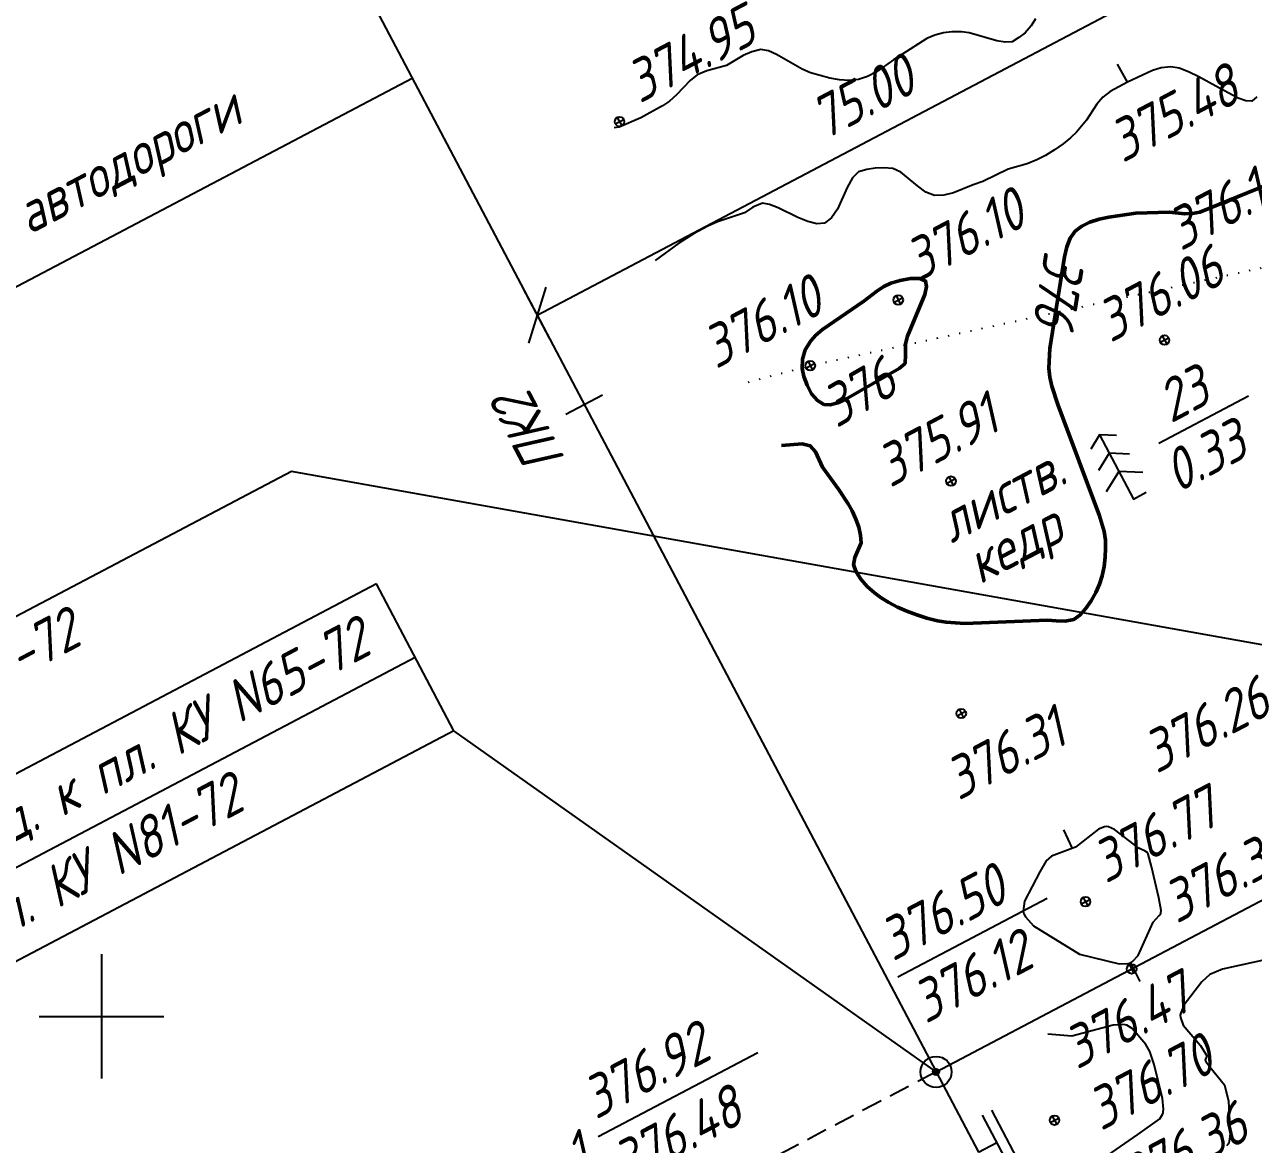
# Model space of a CAD drawing. Extents: x 1519576 to 1520221, y 2185176 to 2185962.
# Drawn here: x 1519792.6 to 1519911.1, y 2185587.6 to 2185695.7 of the extents above; entities that cross this region are included whole.
import ezdxf
from ezdxf.enums import TextEntityAlignment as Align

# ---------------------------------------------------------------- set-up
doc = ezdxf.new("R2010")
doc.units = 0
doc.header["$PDMODE"] = 35
doc.header["$PDSIZE"] = 2
doc.linetypes.add('ИИDot', pattern=[1, 0, -1])
doc.linetypes.add('ИИHidden', pattern=[3, 2, -1])
for name, color, linetype, lineweight in [('ИИ_ГЕОПУНКТ_025', 7, 'Continuous', 25), ('ИИ_ГЕОСЕТКА_025', 3, 'Continuous', 25), ('ИИ_КОНТУР_025', 7, 'ИИDot', 25), ('ИИ_ОТМЕТКА_025', 7, 'Continuous', 25), ('ИИ_ПИКЕТАЖ_025', 7, 'Continuous', 25), ('ИИ_РАЗМЕР_025', 7, 'Continuous', 25), ('ИИ_РЕЛЬЕФ_025', 34, 'Continuous', 25), ('ИИ_РЕЛЬЕФ_050', 34, 'Continuous', 50), ('ИИ_ТЕКСТ_025', 7, 'Continuous', 25), ('ИИ_ТРАССА_АД_025', 1, 'Continuous', 25), ('ИИ_УГОДЬЯ_025', 7, 'Continuous', 25)]:
    doc.layers.add(name, color=color, linetype=linetype, lineweight=lineweight)
doc.styles.add('VNIPISIMPLEXCUR', font='simplex.shx', dxfattribs={"width": 0.8, "oblique": 15})
doc.dimstyles.new('ИИ-2000-м-dm$0', dxfattribs={"dimscale": 2, "dimtxt": 2.5, "dimasz": 2.5, "dimexe": 1.25, "dimexo": 0, "dimgap": 1, "dimtad": 1, "dimtoh": 1, "dimzin": 1, "dimdsep": 46, "dimtxsty": 'VNIPISIMPLEXCUR', "dimblk": 'OBLIQUE', "dimcen": 2.5, "dimaunit": 1, "dimadec": 4, "dimazin": 0, "dimtfac": 1, "dimtmove": 1, "dimatfit": 2, "dimfxl": 1, "dimarcsym": 0})
doc.dimstyles.new('ИИ-2000-м-dm$2', dxfattribs={"dimscale": 2, "dimtxt": 2.5, "dimasz": 2.5, "dimexe": 1.25, "dimexo": 0, "dimgap": 1, "dimtad": 2, "dimtoh": 1, "dimzin": 1, "dimdsep": 46, "dimtxsty": 'VNIPISIMPLEXCUR', "dimcen": 2.5, "dimaunit": 1, "dimazin": 0, "dimtfac": 1, "dimtmove": 1, "dimatfit": 2, "dimfxl": 1, "dimarcsym": 0})

# ---------------------------------------------------------------- blocks, each defined once
blk = doc.blocks.new('PICKET')
at = {"color": 0, "linetype": 'Continuous', "lineweight": 25}
for p, q in [((-0.2299999999999898, 0), (0.2299999999999898, 0)), ((0, 0.2299999999999898), (0, -0.2299999999999898))]:
    blk.add_line(p, q, dxfattribs=at)
blk.add_circle((0, 0), 0.23, dxfattribs=at)
at = {"color": 0, "linetype": 'Continuous', "style": 'VNIPISIMPLEXCUR', "oblique": 15, "width": 0.8}
blk.add_attdef('OTMETKA', (1.25, 0.3000000000000114), '', height=2, dxfattribs=at)
at = {"color": 8, "linetype": 'Continuous', "style": 'VNIPISIMPLEXCUR', "oblique": 15, "width": 0.8, "flags": 1}
blk.add_attdef('NOMER', (1.25, -2.699999999999989), '', height=2, dxfattribs=at)
blk = doc.blocks.new('ИИ053672А')
at = {"color": 0, "linetype": 'Continuous'}
for points in [[(0.6999999999999886, 3.095854811567278), (0, 3.5), (-0.6999999999999886, 3.095854811567278)], [(0, 3.5), (0, 0), (0.6999999999999886, 0)], [(0.8499999999999943, 2.009252271188814), (0, 2.5), (-0.8499999999999943, 2.009252271188814)], [(1, 0.9226497308103774), (0, 1.5), (-1, 0.9226497308103774)]]:
    blk.add_lwpolyline(points, dxfattribs=at)
at = {"color": 0, "linetype": 'Continuous', "style": 'VNIPISIMPLEXCUR', "oblique": 15, "width": 0.8}
blk.add_attdef('RACE1', text='', height=2, dxfattribs=at).set_placement((-2, 2.25), align=Align.RIGHT)
blk.add_attdef('HEIGHT', (2, 2.25), '', height=2, dxfattribs=at)
blk.add_attdef('DISTANCE', text='', height=2, dxfattribs=at).set_placement((8.5, 1.75), align=Align.MIDDLE_LEFT)
blk.add_attdef('RACE2', text='', height=2, dxfattribs=at).set_placement((-2, 1.25), align=Align.TOP_RIGHT)
blk.add_attdef('THICKNESS', text='', height=2, dxfattribs=at).set_placement((2, 1.25), align=Align.TOP_LEFT)
blk = doc.blocks.new('ИИ053296')
at = {"color": 0, "linetype": 'Continuous', "lineweight": 25}
blk.add_lwpolyline([(0, 0), (1, 0)], dxfattribs=at)
blk = doc.blocks.new('ИИ05012')
at = {"color": 0, "linetype": 'Continuous', "lineweight": 25, "flags": 128}
for points in [[(0, 3), (0, -3)], [(-3, 0), (3, 0)]]:
    blk.add_lwpolyline(points, dxfattribs=at)
blk = doc.blocks.new('ИИ15001')
at = {"color": 0, "linetype": 'Continuous', "lineweight": 25}
blk.add_lwpolyline([(0, 1), (0, -1)], dxfattribs=at)
at = {"color": 0, "linetype": 'Continuous', "lineweight": 25, "style": 'VNIPISIMPLEXCUR', "oblique": 15, "width": 0.8}
blk.add_attdef('STATIONING', text='', height=2, dxfattribs=at).set_placement((0, 2), align=Align.CENTER)
at = {"color": 7, "linetype": 'Continuous', "lineweight": 25, "style": 'VNIPISIMPLEXCUR', "oblique": 15, "width": 0.8}
blk.add_attdef('HEIGHT', text='', height=2, dxfattribs=at).set_placement((0, -2), align=Align.TOP_CENTER)
blk = doc.blocks.new('ИИ15005')
at = {"color": 0, "linetype": 'Continuous', "lineweight": 25}
for points in [[(-1.5, 1.5), (1.5, 1.5)], [(-1.5, 1), (1.5, 1)], [(0, 0), (0, 1)]]:
    blk.add_lwpolyline(points, dxfattribs=at)
at = {"color": 0, "linetype": 'Continuous', "style": 'VNIPISIMPLEXCUR', "oblique": 15, "width": 0.8}
blk.add_attdef('STATIONING', (1, 2.5), '', height=2, rotation=90, dxfattribs=at)
at = {"color": 7, "linetype": 'Continuous', "style": 'VNIPISIMPLEXCUR', "oblique": 15, "width": 0.8}
blk.add_attdef('HEIGHT', text='', height=2, dxfattribs=at).set_placement((0, -1.300000000000011), align=Align.TOP_CENTER)
blk = doc.blocks.new('ИИ050052Р')
at = {"linetype": 'Continuous', "lineweight": 25}
h = blk.add_hatch(color=0, dxfattribs=at)
edge = h.paths.add_edge_path()
edge.add_arc((0, 0), 0.15, 0, 360)
at = {"color": 0, "linetype": 'Continuous', "lineweight": 25}
for radius in [0.75, 0.15]:
    blk.add_circle((0, 0), radius, dxfattribs=at)
at = {"color": 0, "linetype": 'Continuous', "style": 'VNIPISIMPLEXCUR', "oblique": 15, "width": 0.8}
for tag, p in [('CENTRE', (1.449999999999999, 0.6999999999999993)), ('HEIGHT', (1.449999999999999, -2.699999999999999))]:
    blk.add_attdef(tag, p, '', height=2, dxfattribs=at)
for tag, p in [('NUMBER', (-2, -1)), ('STATIONING', (-2, -4.399999999999999)), ('ALPHA', (-2, -7.799999999999999))]:
    blk.add_attdef(tag, text='', height=2, dxfattribs=at).set_placement(p, align=Align.RIGHT)
at = {"color": 253, "linetype": 'Continuous', "style": 'VNIPISIMPLEXCUR', "oblique": 15, "width": 0.8, "flags": 1}
blk.add_attdef('NOTE', text='', height=1.6, dxfattribs=at).set_placement((-2, -10.8), align=Align.RIGHT)
blk = doc.blocks.new('ИИ050052Р2')
at = {"linetype": 'Continuous', "lineweight": 25}
h = blk.add_hatch(color=0, dxfattribs=at)
edge = h.paths.add_edge_path()
edge.add_arc((0, 0), 0.15, 0, 360)
at = {"color": 0, "linetype": 'Continuous', "lineweight": 25}
for radius in [0.75, 0.15]:
    blk.add_circle((0, 0), radius, dxfattribs=at)
at = {"color": 0, "linetype": 'Continuous', "style": 'VNIPISIMPLEXCUR', "oblique": 15, "width": 0.8}
for tag, p in [('CENTRE', (1.449999999999999, 0.6999999999999993)), ('HEIGHT', (1.449999999999999, -2.699999999999999))]:
    blk.add_attdef(tag, p, '', height=2, dxfattribs=at)
for tag, p in [('NUMBER', (-2, -1)), ('STATIONING1', (-2, -4.399999999999999)), ('STATIONING2', (-2, -7.8)), ('ALPHA', (-2, -11.2))]:
    blk.add_attdef(tag, text='', height=2, dxfattribs=at).set_placement(p, align=Align.RIGHT)
at = {"color": 253, "linetype": 'Continuous', "style": 'VNIPISIMPLEXCUR', "oblique": 15, "width": 0.8, "flags": 1}
blk.add_attdef('NOTE', text='', height=1.6, dxfattribs=at).set_placement((-2, -14), align=Align.RIGHT)
blk = doc.blocks.new('*U38')
at = {"color": 0, "linetype": 'ByBlock', "lineweight": -2}
for points in [[(-12.89187211707684, 33.39100948478967), (-66.98123116822441, 33.39100948478967)], [(-12.89187211707684, 25.39100948478966), (-12.89187211707684, 33.39100948478966)], [(-12.89187211707684, 29.39100948478967), (-66.98123116822441, 29.39100948478967)], [(-12.89187211707684, 25.39100948478966), (-66.98123116822441, 25.39100948478966)], [(0, 0), (-12.89187211707684, 25.39100948478966)]]:
    blk.add_lwpolyline(points, dxfattribs=at)
blk = doc.blocks.new('_Oblique')
at = {"color": 0, "linetype": 'ByBlock', "lineweight": -2}
blk.add_line((-0.5, -0.5), (0.5, 0.5), dxfattribs=at)
blk = doc.blocks.new('*D40')
at = {"layer": 'Defpoints', "color": 0, "transparency": 16777216}
for p in [(1519906.943785765, 2185705.25737667), (1519908.348890613, 2185702.590828038), (1519840.59490663, 2185670.295654749)]:
    blk.add_point(p, dxfattribs=at)
at = {"layer": 'ИИ_РАЗМЕР_025', "color": 0, "lineweight": -2, "transparency": 16777216}
for p, q in [((1519906.943785764, 2185705.25737667), (1519909.514333581, 2185700.3790996)), ((1519842.000011478, 2185667.629106117), (1519908.348890612, 2185702.590828039)), ((1519840.594906629, 2185670.295654749), (1519843.165454446, 2185665.417377679))]:
    blk.add_line(p, q, dxfattribs=at)
at = {"layer": 'ИИ_РАЗМЕР_025', "color": 0, "lineweight": -2, "transparency": 16777216, "xscale": 4, "yscale": 4, "zscale": 4}
for p, rotation in [((1519908.348890612, 2185702.590828039), 27.78643422812928), ((1519842.000011478, 2185667.629106117), 207.7864342281293)]:
    blk.add_blockref('_Oblique', p, dxfattribs=dict(at, rotation=rotation))
at = {"layer": 'ИИ_РАЗМЕР_025', "color": 0, "transparency": 16777216, "insert": (1519873.309742296, 2185688.64873258), "char_height": 4, "attachment_point": 5, "rotation": 27.78643422812929, "style": 'VNIPISIMPLEXCUR'}
blk.add_mtext('75.00', dxfattribs=at)
blk = doc.blocks.new('*U41')
at = {"color": 0, "linetype": 'ByBlock', "lineweight": -2}
for points in [[(-36.77117087780384, 8.217793424236675e-05), (-51.31738039345832, 8.217793424236675e-05)], [(-36.77117087780384, 8.217793424236675e-05), (-36.77117087780384, -27.99991782206576)], [(0, 0), (-36.77117087780384, 8.217793424236675e-05)], [(-36.77117087780384, -3.999917822065758), (-51.31738039345832, -3.999917822065758)], [(-36.77117087780384, -7.999917822065758), (-51.31738039345832, -7.999917822065758)], [(-36.77117087780384, -11.99991782206576), (-51.31738039345832, -11.99991782206576)], [(-36.77117087780384, -15.99991782206576), (-51.31738039345832, -15.99991782206576)], [(-36.77117087780384, -19.99991782206576), (-51.31738039345832, -19.99991782206576)], [(-36.77117087780384, -23.99991782206576), (-51.31738039345832, -23.99991782206576)], [(-36.77117087780384, -27.99991782206576), (-51.31738039345832, -27.99991782206576)]]:
    blk.add_lwpolyline(points, dxfattribs=at)
blk = doc.blocks.new('ИИ150022')
at = {"color": 0, "linetype": 'Continuous', "style": 'VNIPISIMPLEXCUR', "oblique": 15, "width": 0.8}
for tag, p in [('STATIONING1', (1, 4.700000000000003)), ('STATIONING2', (1, 1.299999999999997))]:
    blk.add_attdef(tag, p, '', height=2, dxfattribs=at)
at = {"color": 7, "linetype": 'Continuous', "style": 'VNIPISIMPLEXCUR', "oblique": 15, "width": 0.8}
blk.add_attdef('HEIGHT', text='', height=2, dxfattribs=at).set_placement((0, -1.299999999999997), align=Align.TOP_CENTER)
blk = doc.blocks.new('*D43')
at = {"layer": 'Defpoints', "color": 0, "transparency": 16777216}
for p in [(1519847.82, 2185817.46), (1519954.779771495, 2185633.79707247), (1519934.667842461, 2185630.067317125), (1519952.18, 2185619.41), (1519880.469000001, 2185594.638)]:
    blk.add_point(p, dxfattribs=at)
at = {"layer": 'ИИ_РАЗМЕР_025', "color": 0, "lineweight": -2, "transparency": 16777216}
for p, q in [((1519932.84121451, 2185642.128208923), (1519925.346791374, 2185638.179469196)), ((1519935.203085145, 2185633.194380877), (1519932.84121451, 2185642.128208923))]:
    blk.add_line(p, q, dxfattribs=at)
blk.add_arc((1519946.811512039, 2185629.598089696), 12.15273159467043, 136.7311844757978, 188.8428485189161, dxfattribs=at)
at = {"layer": 'ИИ_РАЗМЕР_025', "color": 0, "transparency": 16777216}
for points in [[(1519937.558939182, 2185638.458447007), (1519938.366161006, 2185637.397235103), (1519941.146185805, 2185640.349506527)], [(1519935.436126195, 2185627.939409476), (1519934.170336841, 2185627.520416529), (1519936.060210357, 2185623.932544941)]]:
    blk.add_solid(points, dxfattribs=at)
at = {"layer": 'ИИ_РАЗМЕР_025', "color": 0, "transparency": 16777216, "insert": (1519927.253215181, 2185642.574892635), "char_height": 4, "attachment_point": 5, "rotation": 27.784316396943385, "style": 'VNIPISIMPLEXCUR'}
blk.add_mtext('90°', dxfattribs=at)
blk = doc.blocks.new('*D48')
at = {"layer": 'Defpoints', "color": 0, "transparency": 16777216}
for p in [(1519948.05, 2185591.369999999), (1519984.05, 2185558.95), (1519958.764361966, 2185551.452604584), (1519973.687702521, 2185542.112956036), (1519807.96, 2185466.13)]:
    blk.add_point(p, dxfattribs=at)
at = {"layer": 'ИИ_РАЗМЕР_025', "color": 0, "lineweight": -2, "transparency": 16777216}
for p, q in [((1519956.918605939, 2185566.256343501), (1519943.626586605, 2185559.252905898)), ((1519959.224277975, 2185554.107026996), (1519956.918605939, 2185566.256343501))]:
    blk.add_line(p, q, dxfattribs=at)
blk.add_arc((1519969.041833091, 2185551.038942855), 10.28579256797562, 139.9208083041365, 185.3700985586777, dxfattribs=at)
at = {"layer": 'ИИ_РАЗМЕР_025', "color": 0, "transparency": 16777216}
for points in [[(1519960.75469787, 2185558.181631276), (1519961.588511348, 2185557.141182881), (1519964.292949793, 2185560.162847511)], [(1519959.44012604, 2185550.266569863), (1519958.162244884, 2185549.886047156), (1519959.942753583, 2185546.242665043)]]:
    blk.add_solid(points, dxfattribs=at)
at = {"layer": 'ИИ_РАЗМЕР_025', "color": 0, "transparency": 16777216, "insert": (1519948.254229659, 2185565.512710126), "char_height": 4, "attachment_point": 5, "rotation": 27.784316396943385, "style": 'VNIPISIMPLEXCUR'}
blk.add_mtext("90°18'", dxfattribs=at)

msp = doc.modelspace()

# ---------------------------------------------------------------- linework, layer by layer
at = {"layer": 'ИИ_ГЕОПУНКТ_025'}
for points in [[(1519876.796534838, 2185603.800069955), (1519891.195520476, 2185611.386757495)], [(1519847.8895154, 2185588.408682381), (1519863.287309584, 2185596.521632571)]]:
    msp.add_lwpolyline(points, dxfattribs=at)
at = {"layer": 'ИИ_КОНТУР_025', "flags": 128}
msp.add_lwpolyline([(1519862.348452083, 2185661.182091479), (1519868.33759608, 2185662.76205616), (1519923.080363639, 2185674.634060764), (1519963.976600154, 2185683.86047134), (1519984.985709902, 2185685.859135006)], dxfattribs=at)
at = {"layer": 'ИИ_ПИКЕТАЖ_025'}
msp.add_lwpolyline([(1519946.81151204, 2185629.598089691), (1519818.311692742, 2185652.565206585), (1519724.106077776, 2185602.929170879)], dxfattribs=at)
at = {"layer": 'ИИ_РЕЛЬЕФ_025'}
for points, elevation in [([(1519890.072141669, 2185696.218602664), (1519889.649834706, 2185695.531361985), (1519889.063540646, 2185694.860583122), (1519888.455678685, 2185694.407770388), (1519887.823960933, 2185693.988029179), (1519887.144641616, 2185693.953128027), (1519886.330894699, 2185694.09693288), (1519883.677222834, 2185694.853452297), (1519882.9199, 2185694.96495), (1519882.003103443, 2185694.965921377), (1519881.178734736, 2185694.871046067), (1519880.34709605, 2185694.649197265), (1519879.572110574, 2185694.299705325), (1519876.381527342, 2185692.261077653), (1519874.713704604, 2185691.103034324), (1519873.86178809, 2185690.637927634), (1519872.981863572, 2185690.350022015), (1519872.086170114, 2185690.266349892), (1519871.161918407, 2185690.329201646), (1519870.223341411, 2185690.499765898), (1519868.360143397, 2185691.008786373), (1519867.543814447, 2185691.341665), (1519865.095753623, 2185692.772275735), (1519864.315082865, 2185693.1132917), (1519863.569607284, 2185693.246457578), (1519862.710961381, 2185693.020507162), (1519861.876981576, 2185692.6707449), (1519860.261235551, 2185691.709133485), (1519858.355281226, 2185691.205019181), (1519857.446477499, 2185690.808532783), (1519856.750557123, 2185690.266777936), (1519855.45173471, 2185688.879135949), (1519854.772286781, 2185688.265454558), (1519854.095906894, 2185687.812664756), (1519851.988325734, 2185686.663581523), (1519849.905940847, 2185685.76631907), (1519849.435353835, 2185685.688023733)], 375), ([(1519911.402345754, 2185688.68339414), (1519910.911812442, 2185688.260822601), (1519910.342913848, 2185688.301354837), (1519909.60831634, 2185688.563258627), (1519907.798192835, 2185689.51270394), (1519905.793778442, 2185690.632204685), (1519904.816317323, 2185691.106677762), (1519903.907409674, 2185691.444807002), (1519903.106097561, 2185691.586973171), (1519902.186834452, 2185691.499696108), (1519901.338905456, 2185691.226962558), (1519898.91740552, 2185690.090836501), (1519897.272768311, 2185689.193192622), (1519896.54, 2185688.654368085), (1519895.963358399, 2185687.975826191), (1519894.984377849, 2185686.443559378), (1519894.01707424, 2185685.293384796), (1519893.438800521, 2185684.725274889), (1519892.723059438, 2185684.158704792), (1519891.895357818, 2185683.581944401), (1519891.025163645, 2185683.045209837), (1519890.181944903, 2185682.598717215), (1519889.255382932, 2185682.236418024), (1519887.412432087, 2185681.707596058), (1519884.990334948, 2185680.516919512), (1519884.047146301, 2185680.184879296), (1519882.145977638, 2185679.425257771), (1519881.217580362, 2185679.18875865), (1519880.323696283, 2185679.17518875), (1519879.47750528, 2185679.498504244), (1519878.66438366, 2185680.094856594), (1519877.085278146, 2185681.413734701), (1519876.293259039, 2185681.789791879), (1519875.449037941, 2185681.82520473), (1519874.610347277, 2185681.808949102), (1519873.791844407, 2185681.682245653), (1519872.988643545, 2185681.464687497), (1519872.399602678, 2185680.860504345), (1519871.899063804, 2185679.948478043), (1519870.95230316, 2185677.859531583), (1519870.400486951, 2185677.011929223), (1519869.72598386, 2185676.515119308), (1519868.97714385, 2185676.452864119), (1519868.098159429, 2185676.669487404), (1519867.145825809, 2185677.064525728), (1519865.248291817, 2185677.987993754), (1519864.416681869, 2185678.315496585), (1519863.738903571, 2185678.419560715), (1519862.794449188, 2185678.055312731), (1519862.013025, 2185677.504275), (1519859.391362084, 2185676.631324568), (1519858.478127273, 2185676.229036364), (1519857.095863492, 2185675.475209328), (1519855.658665244, 2185674.565984447), (1519853.399865744, 2185672.910776163)], 375.5), ([(1519912.623333333, 2185605.536566667), (1519908.093009484, 2185604.559186002), (1519906.875555556, 2185604.051011111), (1519906.082379466, 2185603.315605275), (1519904.407090359, 2185601.121932712), (1519904.064959057, 2185600.349461909), (1519904.012155926, 2185600.114968539), (1519904.038875817, 2185599.893636666), (1519904.300330437, 2185599.154023224), (1519905.963775601, 2185597.195423256), (1519906.491479861, 2185596.342200741), (1519906.551842989, 2185596.198432903), (1519906.530963789, 2185596.104858063), (1519906.449727478, 2185595.878475469), (1519906.428762553, 2185595.784919797), (1519906.487657805, 2185595.640544427), (1519906.858696421, 2185595.126597773), (1519908.267214731, 2185593.411229238), (1519908.676500967, 2185591.834572533), (1519908.820792347, 2185588.659746877), (1519908.739498639, 2185587.959964148), (1519908.694786323, 2185587.763980973), (1519908.64828894, 2185587.684676874), (1519908.480468945, 2185587.512378759)], 376.5), ([(1519897.016091307, 2185586.595037259), (1519899.921756601, 2185588.607362482), (1519902.060955428, 2185590.103126649), (1519902.341685166, 2185590.597522978), (1519902.383083015, 2185590.753378092), (1519902.385548851, 2185591.050045345), (1519902.288577545, 2185592.085077717), (1519901.490974605, 2185595.346373289), (1519901.095439788, 2185596.621484024), (1519900.68229516, 2185597.283435474), (1519899.388462365, 2185598.820738298), (1519898.865655241, 2185599.135605868), (1519898.700915177, 2185599.189719423), (1519898.441799956, 2185599.203988096), (1519897.534041094, 2185599.143602221), (1519893.560336775, 2185598.098929525), (1519891.257939325, 2185598.280880619)], 376.5)]:
    msp.add_lwpolyline(points, dxfattribs=dict(at, elevation=elevation))
at = {"layer": 'ИИ_РЕЛЬЕФ_025', "elevation": 376.5}
msp.add_lwpolyline([(1519897.689049272, 2185618.036956565), (1519897.084443463, 2185618.277161262), (1519896.902419355, 2185618.310706452), (1519896.726256656, 2185618.284166881), (1519896.139326238, 2185618.064990735), (1519893.899444444, 2185616.311566667), (1519891.610670892, 2185615.461447842), (1519891.0865, 2185615.0154), (1519890.483729317, 2185613.93377645), (1519888.993625205, 2185611.117068205), (1519888.881136901, 2185610.153013692), (1519888.922, 2185609.8809), (1519889.089324659, 2185609.599036238), (1519889.864206209, 2185608.745997765), (1519894.297368421, 2185605.986742105), (1519898.121589228, 2185605.070804332), (1519898.988324438, 2185605.108585732), (1519899.22825939, 2185605.166587634), (1519899.413617, 2185605.289107434), (1519899.951749883, 2185605.8567141), (1519901.418378378, 2185609.096927027), (1519901.980410066, 2185609.722295198), (1519902.129486483, 2185609.910544696), (1519902.157882659, 2185609.970047542), (1519902.162580645, 2185610.205383871), (1519901.951849839, 2185611.425885775), (1519901.242128104, 2185614.442997812), (1519900.9129, 2185615.637), (1519900.797647605, 2185615.845542205), (1519900.626833857, 2185615.936200376), (1519900.0095997, 2185616.2146687)], close=True, dxfattribs=at)
at = {"layer": 'ИИ_РЕЛЬЕФ_050', "elevation": 376}
msp.add_lwpolyline([(1519915.058372881, 2185681.27930678), (1519905.905888631, 2185677.574234474), (1519905.201347212, 2185677.423378123), (1519904.44532646, 2185677.407058535), (1519902.988419793, 2185677.567754052), (1519899.72349225, 2185677.481086117), (1519897.116159059, 2185677.073349599), (1519896.190589594, 2185676.881211134), (1519895.306152789, 2185676.613978807), (1519894.526084682, 2185676.225127903), (1519893.868300945, 2185675.720944542), (1519893.409305638, 2185675.04422092), (1519893.088094581, 2185674.206940302), (1519892.867090251, 2185673.252890962), (1519891.444978776, 2185664.425165086), (1519891.330692359, 2185662.531293512), (1519891.446165309, 2185661.657098879), (1519891.64163297, 2185660.78050673), (1519892.198711152, 2185659.022342978), (1519896.225954383, 2185648.26891998), (1519896.671641486, 2185646.765006355), (1519896.798719686, 2185645.930095508), (1519896.812816379, 2185645.148999614), (1519896.772922749, 2185644.280942117), (1519896.66878825, 2185643.377334782), (1519896.490162334, 2185642.48958937), (1519896.226794455, 2185641.669117641), (1519895.865678718, 2185640.875871681), (1519895.411458743, 2185640.06798844), (1519894.889128059, 2185639.315990943), (1519894.323680195, 2185638.690402217), (1519893.740108681, 2185638.261745286), (1519892.919210303, 2185638.130454628), (1519892.065746298, 2185638.139511303), (1519891.199221988, 2185638.204853682), (1519883.255653636, 2185637.900649233), (1519882.329396637, 2185637.939709572), (1519881.442659071, 2185638.024450442), (1519880.602850833, 2185638.163436943), (1519879.593780195, 2185638.408296831), (1519878.606676715, 2185638.714963736), (1519877.656756866, 2185639.073715009), (1519876.759237122, 2185639.474828001), (1519875.929333955, 2185639.908580064), (1519875.182263838, 2185640.365248551), (1519874.533243243, 2185640.835110811), (1519873.815797217, 2185641.471708612), (1519873.203077764, 2185642.162378909), (1519872.752364614, 2185642.869856205), (1519872.5209375, 2185643.556875), (1519872.637844626, 2185644.267523517), (1519873.255396292, 2185645.686317097), (1519873.197424841, 2185646.408255607), (1519873.009250698, 2185647.172316072), (1519872.723029058, 2185647.962438338), (1519872.370915113, 2185648.762562258), (1519872.007900941, 2185649.442654563), (1519871.066675281, 2185650.845971037), (1519869.520338468, 2185652.977903163), (1519868.842260085, 2185654.462542112), (1519868.345214464, 2185655.037604055), (1519867.567237281, 2185655.217937828), (1519865.567625236, 2185655.072880685)], dxfattribs=at)
msp.add_lwpolyline([(1519877.509582039, 2185664.874796537), (1519877.727440199, 2185665.61826008), (1519879.382458108, 2185669.614989481), (1519879.557190269, 2185670.400238333), (1519879.462346048, 2185670.912052863), (1519878.895004252, 2185671.17833723), (1519878.002231565, 2185671.166225532), (1519877.003674365, 2185670.980882383), (1519876.118979029, 2185670.727472397), (1519875.419494308, 2185670.397110561), (1519874.767963912, 2185669.945086508), (1519873.493675713, 2185668.968041071), (1519869.505908428, 2185666.258339729), (1519868.87010341, 2185665.709620517), (1519868.382567793, 2185665.154687276), (1519867.860291003, 2185664.27347836), (1519867.607307393, 2185663.3797749), (1519867.54615856, 2185662.471463803), (1519867.711890306, 2185661.719124149), (1519868.028574402, 2185660.873338866), (1519868.472921188, 2185660.058807989), (1519869.0234285, 2185659.403886138), (1519869.651444184, 2185659.022309602), (1519870.263150668, 2185658.98708776), (1519870.982805966, 2185659.172569914), (1519871.785498811, 2185659.527824371), (1519876.904097246, 2185662.47360926), (1519877.481997054, 2185662.978291123), (1519877.537109561, 2185663.795742936)], close=True, dxfattribs=at)
at = {"layer": 'ИИ_ТЕКСТ_025'}
msp.add_lwpolyline([(1519780.435380491, 2185664.419020725), (1519829.944080031, 2185690.504680046)], dxfattribs=at)
at = {"layer": 'ИИ_ТРАССА_АД_025'}
msp.add_lwpolyline([(1519794.816331099, 2185757.15655539), (1519880.469000001, 2185594.638), (1519884.551577832, 2185586.886370997)], dxfattribs=at)
msp.add_lwpolyline([(1519880.469000001, 2185594.638), (1519954.779771495, 2185633.797072471, -0.4141317789875186), (1519975.044462376, 2185627.520580417), (1519984.09, 2185610.36)], format="xyb", dxfattribs=at)
at = {"layer": 'ИИ_ТРАССА_АД_025', "color": 1, "linetype": 'ИИHidden', "flags": 128}
msp.add_lwpolyline([(1519880.469000001, 2185594.638), (1519856.239, 2185581.858), (1519825.679000002, 2185565.748000001)], dxfattribs=at)
at = {"layer": 'ИИ_УГОДЬЯ_025'}
msp.add_lwpolyline([(1519901.9503181, 2185655.282775754), (1519910.602089962, 2185659.841311433)], dxfattribs=at)

# ---------------------------------------------------------------- block references
at = {"layer": 'ИИ_ГЕОПУНКТ_025', "xscale": 2, "yscale": 2, "zscale": 2}
for name, p, rotation in [('*U41', (1519787.669, 2185770.717999999), 27.78444444444445), ('*U38', (1519880.469, 2185594.637999997), 27.78431639694339)]:
    msp.add_blockref(name, p, dxfattribs=dict(at, rotation=rotation))
at = {"layer": 'ИИ_ГЕОПУНКТ_025'}
ref = msp.add_blockref('ИИ050052Р2', (1519880.469, 2185594.637999998), dxfattribs=dict(at, xscale=2, yscale=2, zscale=2, rotation=27.78431639694339))
ref.add_attrib('CENTRE', '376.50', (1519876.29342066, 2185605.253240452), dxfattribs={"layer": '0', "color": 0, "linetype": 'Continuous', "height": 3.999999999999999, "rotation": 27.78431639694339, "style": 'VNIPISIMPLEXCUR', "oblique": 14.99999999999995, "width": 0.8000000000000003})
ref.add_attrib('HEIGHT', '376.12', (1519879.463203166, 2185599.237221929), dxfattribs={"layer": '0', "color": 0, "linetype": 'Continuous', "height": 3.999999999999999, "rotation": 27.78431639694339, "style": 'VNIPISIMPLEXCUR', "oblique": 14.99999999999995, "width": 0.8000000000000003})
ref.add_attrib('STATIONING1', 'ПК2+72.79 трассы а.д. к пл. КУ N65-72', dxfattribs={"layer": '0', "color": 0, "linetype": 'Continuous', "height": 3.999999999999999, "rotation": 27.78431639694339, "style": 'VNIPISIMPLEXCUR', "oblique": 14.99999999999995, "width": 0.8000000000000003}).set_placement((1519826.186358442, 2185635.018300351), align=Align.RIGHT)
ref.add_attrib('STATIONING2', 'ПК0 трассы а.д. к пл. КУ N81-72', dxfattribs={"layer": '0', "color": 0, "linetype": 'Continuous', "height": 3.999999999999999, "rotation": 27.78431639694339, "style": 'VNIPISIMPLEXCUR', "oblique": 14.99999999999995, "width": 0.8000000000000003}).set_placement((1519813.969003033, 2185619.978122917), align=Align.RIGHT)
ref = msp.add_blockref('ИИ050052Р', (1519856.239, 2185581.858, 376.48), dxfattribs=dict(at, xscale=2, yscale=2, zscale=2, rotation=27.78444444444445))
ref.add_attrib('NUMBER', 'Вын.1', dxfattribs={"layer": '0', "color": 0, "linetype": 'Continuous', "height": 4, "rotation": 27.78444444539856, "style": 'VNIPISIMPLEXCUR', "oblique": 14.99999999999995, "width": 0.8}).set_placement((1519847.501210351, 2185585.394707663), align=Align.RIGHT)
ref.add_attrib('CENTRE', '376.92', (1519847.659808253, 2185589.999551483), dxfattribs={"layer": '0', "color": 0, "linetype": 'Continuous', "height": 4, "rotation": 27.78444444539856, "style": 'VNIPISIMPLEXCUR', "oblique": 14.99999999999995, "width": 0.8})
ref.add_attrib('HEIGHT', '376.48', (1519850.557070132, 2185583.759823445), dxfattribs={"layer": '0', "color": 0, "linetype": 'Continuous', "height": 4, "rotation": 27.78444444539856, "style": 'VNIPISIMPLEXCUR', "oblique": 14.99999999999995, "width": 0.8})
at = {"layer": 'ИИ_ГЕОСЕТКА_025', "xscale": 2, "yscale": 2, "zscale": 2}
msp.add_blockref('ИИ05012', (1519800, 2185600), dxfattribs=at)
at = {"layer": 'ИИ_ОТМЕТКА_025', "xscale": 2, "yscale": 2, "zscale": 2, "rotation": 27.78444444444445}
for p, values in [((1519849.94723613, 2185686.29736102, 374.95), {'OTMETKA': '374.95'}), ((1519876.8246921, 2185669.09420573, 376.1), {'OTMETKA': '376.10'}), ((1519894.88, 2185611.0599, 376.77), {'OTMETKA': '376.77'}), ((1519897.62843112, 2185580.60126121, 376.36), {'OTMETKA': '376.36'})]:
    msp.add_blockref('PICKET', p, dxfattribs=at).add_auto_attribs(values)
at = {"layer": 'ИИ_ОТМЕТКА_025'}
ref = msp.add_blockref('PICKET', (1519912.554949426, 2185694.823150243, 375.48), dxfattribs=dict(at, xscale=2, yscale=2, zscale=2, rotation=27.78444444444445))
ref.add_attrib('OTMETKA', '375.48', (1519898.44666247, 2185682.263157236, 375.48), dxfattribs={"layer": '0', "color": 0, "linetype": 'Continuous', "height": 4, "rotation": 27.78444444539856, "style": 'VNIPISIMPLEXCUR', "oblique": 14.99999999999995, "width": 0.8})
ref = msp.add_blockref('PICKET', (1519920.851331115, 2185678.861222556, 376.1), dxfattribs=dict(at, xscale=2, yscale=2, zscale=2, rotation=27.78444444444445))
ref.add_attrib('OTMETKA', '376.10', (1519904.047004284, 2185673.760716777, 376.1), dxfattribs={"layer": '0', "color": 0, "linetype": 'Continuous', "height": 4, "rotation": 27.78444444539856, "style": 'VNIPISIMPLEXCUR', "oblique": 14.99999999999995, "width": 0.8})
ref = msp.add_blockref('PICKET', (1519902.5, 2185665.2299, 376.06), dxfattribs=dict(at, xscale=2, yscale=2, zscale=2, rotation=27.78444444444445))
ref.add_attrib('OTMETKA', '376.06', (1519897.279957596, 2185664.91616155, 376.06), dxfattribs={"layer": '0', "color": 0, "linetype": 'Continuous', "height": 4.000000000000002, "rotation": 27.78444444539848, "style": 'VNIPISIMPLEXCUR', "oblique": 14.99999999999995, "width": 0.7999999999999993})
ref = msp.add_blockref('PICKET', (1519868.33759608, 2185662.76205616, 376.1), dxfattribs=dict(at, xscale=2, yscale=2, zscale=2, rotation=27.78444444444445))
ref.add_attrib('OTMETKA', '376.10', (1519859.23824441, 2185662.386370623, 376.1), dxfattribs={"layer": '0', "color": 0, "linetype": 'Continuous', "height": 4, "rotation": 27.78444444539856, "style": 'VNIPISIMPLEXCUR', "oblique": 15, "width": 0.8})
ref = msp.add_blockref('PICKET', (1519881.90723599, 2185651.62587094, 375.91), dxfattribs=dict(at, xscale=2, yscale=2, zscale=2, rotation=27.78444444444445))
ref.add_attrib('OTMETKA', '375.91', (1519876.029941591, 2185650.93622718, 375.91), dxfattribs={"layer": '0', "color": 0, "linetype": 'Continuous', "height": 4.000000000000002, "rotation": 27.78444444539848, "style": 'VNIPISIMPLEXCUR', "oblique": 14.99999999999995, "width": 0.7999999999999993})
ref = msp.add_blockref('PICKET', (1519913.01, 2185636.8799, 376.26), dxfattribs=dict(at, xscale=2, yscale=2, zscale=2, rotation=27.78444444444445))
ref.add_attrib('OTMETKA', '376.26', (1519901.723003155, 2185623.351015949, 376.26), dxfattribs={"layer": '0', "color": 0, "linetype": 'Continuous', "height": 4, "rotation": 27.78444444539856, "style": 'VNIPISIMPLEXCUR', "oblique": 15, "width": 0.8})
ref = msp.add_blockref('PICKET', (1519882.9, 2185629.2099, 376.31), dxfattribs=dict(at, xscale=2, yscale=2, zscale=2, rotation=27.78444444444445))
ref.add_attrib('OTMETKA', '376.31', (1519882.623330188, 2185620.757331218, 376.31), dxfattribs={"layer": '0', "color": 0, "linetype": 'Continuous', "height": 4.000000000000002, "rotation": 27.78444444539848, "style": 'VNIPISIMPLEXCUR', "oblique": 14.99999999999995, "width": 0.7999999999999993})
ref = msp.add_blockref('PICKET', (1519916.178800481, 2185613.455765403, 376.31), dxfattribs=dict(at, xscale=2, yscale=2, zscale=2, rotation=27.78431639694339))
ref.add_attrib('OTMETKA', '376.31', (1519903.656895882, 2185608.889566418, 376.31), dxfattribs={"layer": '0', "color": 0, "linetype": 'Continuous', "height": 4, "rotation": 27.78431639694339, "style": 'VNIPISIMPLEXCUR', "oblique": 14.99999999999995, "width": 0.8000000000000002})
ref = msp.add_blockref('PICKET', (1519899.327547373, 2185604.575768218, 376.47), dxfattribs=dict(at, xscale=2, yscale=2, zscale=2, rotation=27.78431639694339))
ref.add_attrib('OTMETKA', '376.47', (1519894.042514689, 2185594.818320658, 376.47), dxfattribs={"layer": '0', "color": 0, "linetype": 'Continuous', "height": 4, "rotation": 27.78431639694339, "style": 'VNIPISIMPLEXCUR', "oblique": 14.99999999999995, "width": 0.8000000000000002})
ref = msp.add_blockref('PICKET', (1519891.89, 2185589.9799, 376.7), dxfattribs=dict(at, xscale=2, yscale=2, zscale=2, rotation=27.78444444444445))
ref.add_attrib('OTMETKA', '376.70', (1519896.355333096, 2185588.896447477, 376.7), dxfattribs={"layer": '0', "color": 0, "linetype": 'Continuous', "height": 4.000000000000002, "rotation": 27.78444444539848, "style": 'VNIPISIMPLEXCUR', "oblique": 14.99999999999995, "width": 0.7999999999999993})
at = {"layer": 'ИИ_ПИКЕТАЖ_025', "color": 1, "xscale": 2, "yscale": 2, "zscale": 2, "rotation": 117.7907000010862}
msp.add_blockref('ИИ15001', (1519846.5334697, 2185659.027743271), dxfattribs=at).add_auto_attribs({'STATIONING': 'ПК2'})
at = {"layer": 'ИИ_ПИКЕТАЖ_025'}
ref = msp.add_blockref('ИИ150022', (1519946.81151204, 2185629.598089691, 376.41), dxfattribs=dict(at, xscale=2, yscale=2, zscale=2, rotation=27.78431639694339))
ref.add_attrib('STATIONING2', 'ПК0+74.99 трассы а.д. к пл. КУ N81-72', (1519726.660328125, 2185598.17745426, 376.41), dxfattribs={"layer": '0', "color": 0, "linetype": 'Continuous', "height": 3.999999999999999, "rotation": 27.78431639694339, "style": 'VNIPISIMPLEXCUR', "oblique": 14.99999999999995, "width": 0.8000000000000003})
at = {"layer": 'ИИ_ПИКЕТАЖ_025', "color": 1}
ref = msp.add_blockref('ИИ15005', (1519884.55157783, 2185586.886371, 376.64), dxfattribs=dict(at, xscale=2, yscale=2, zscale=2, rotation=297.77458916))
ref.add_attrib('STATIONING', 'НК ПК2+81.55', dxfattribs={"layer": '0', "color": 0, "linetype": 'Continuous', "height": 4, "rotation": 27.77458915953578, "style": 'VNIPISIMPLEXCUR', "oblique": 14.99999999999995, "width": 0.8000000000000003}).set_placement((1519846.901275515, 2185570.965198762, 376.64), align=Align.MIDDLE_LEFT)
ref.add_attrib('HEIGHT', '376.64', dxfattribs={"layer": '0', "color": 7, "linetype": 'Continuous', "height": 4.000000000000001, "rotation": 27.78444444444445, "style": 'VNIPISIMPLEXCUR', "oblique": 14.99999999999995, "width": 0.7999999999999998}).set_placement((1519855.923582952, 2185571.085096459, 376.64), align=Align.TOP_CENTER)
at = {"layer": 'ИИ_РЕЛЬЕФ_025', "xscale": 2, "yscale": 2, "zscale": 2}
for p, rotation in [((1519898.91740552, 2185690.090836501, 375.5), 118.9161243069433), ((1519893.627317541, 2185616.18617428, 376.5), 114.7396095269434), ((1519899.228259909, 2185605.166586955, 376.5), 296.017192824413)]:
    msp.add_blockref('ИИ053296', p, dxfattribs=dict(at, rotation=rotation))
at = {"layer": 'ИИ_УГОДЬЯ_025'}
ref = msp.add_blockref('ИИ053672А', (1519899.505366597, 2185649.889940924), dxfattribs=dict(at, xscale=1.999999999999999, yscale=1.999999999999999, zscale=1.999999999999999, rotation=27.78444444444444))
ref.add_attrib('RACE1', 'листв.', dxfattribs={"layer": '0', "color": 0, "linetype": 'Continuous', "height": 4, "rotation": 27.78444443343768, "style": 'VNIPISIMPLEXCUR', "oblique": 15, "width": 0.8}).set_placement((1519893.32965491, 2185651.555897896), align=Align.RIGHT)
ref.add_attrib('RACE2', 'кедр', dxfattribs={"layer": '0', "color": 0, "linetype": 'Continuous', "height": 4, "rotation": 27.78444443343768, "style": 'VNIPISIMPLEXCUR', "oblique": 15, "width": 0.8}).set_placement((1519891.172624354, 2185649.563399591), align=Align.TOP_RIGHT)
ref.add_attrib('HEIGHT', '23', (1519903.095586395, 2185657.158249347), dxfattribs={"layer": '0', "color": 0, "linetype": 'Continuous', "height": 4, "rotation": 27.78444443343768, "style": 'VNIPISIMPLEXCUR', "oblique": 15, "width": 0.8})
ref.add_attrib('THICKNESS', '0.33', dxfattribs={"layer": '0', "color": 0, "linetype": 'Continuous', "height": 4, "rotation": 27.78444443343768, "style": 'VNIPISIMPLEXCUR', "oblique": 15, "width": 0.8}).set_placement((1519901.878830696, 2185653.96629569), align=Align.TOP_LEFT)
ref.add_attrib('DISTANCE', '4', dxfattribs={"layer": '0', "color": 0, "linetype": 'Continuous', "height": 4, "rotation": 27.78444443343768, "style": 'VNIPISIMPLEXCUR', "oblique": 15, "width": 0.8}).set_placement((1519912.913882572, 2185660.910907277), align=Align.MIDDLE_LEFT)

# ---------------------------------------------------------------- texts
at = {"layer": 'ИИ_РЕЛЬЕФ_025', "style": 'VNIPISIMPLEXCUR', "oblique": 15, "width": 0.8}
for rotation, p in [(260.8485039299931, (1519892.361823305, 2185670.116457446, 376)), (29.92069162061443, (1519872.931141661, 2185660.18714888, 376))]:
    msp.add_text('376', height=4, rotation=rotation, dxfattribs=at).set_placement(p, align=Align.MIDDLE)
at = {"layer": 'ИИ_ТЕКСТ_025', "style": 'VNIPISIMPLEXCUR', "oblique": 15, "width": 0.8}
msp.add_text('Трасса автодороги', height=4, rotation=27.78444444444445, dxfattribs=at).set_placement((1519779.867365547, 2185668.420518519))

# ---------------------------------------------------------------- dimensions: what is measured, and where the dimension line sits
at = {"layer": 'ИИ_РАЗМЕР_025'}
for base, line1, line2, override, picture, middle in [((1519934.667842461, 2185630.067317125), ((1519952.18, 2185619.41), (1519847.82, 2185817.46)), ((1519880.469000001, 2185594.638), (1519954.779771495, 2185633.797072471)), {"dimtxt": 2, "dimasz": 2, "dimgap": 0.5, "dimtad": 1, "dimadec": 0}, '*D43', (1519927.253215181, 2185642.574892635)), ((1519958.764361966, 2185551.452604584), ((1519973.687702522, 2185542.112956037), (1519948.05, 2185591.37)), ((1519807.96, 2185466.13), (1519984.05, 2185558.95)), {"dimtxt": 2, "dimasz": 2, "dimgap": 0.5, "dimtad": 1}, '*D48', (1519948.254229659, 2185565.512710126))]:
    dim = msp.add_angular_dim_2l(base=base, line1=line1, line2=line2, dimstyle='ИИ-2000-м-dm$2', override=override, dxfattribs=at)
    dim.commit()
    dim.dimension.update_dxf_attribs({"geometry": picture, "text_midpoint": middle, "dimtype": 162})
dim = msp.add_aligned_dim(p1=(1519840.59490663, 2185670.295654749), p2=(1519906.943785765, 2185705.25737667), distance=-3.0141004033382313, dimstyle='ИИ-2000-м-dm$0', override={"dimtxt": 2, "dimasz": 2, "dimzin": 0}, dxfattribs=at)
dim.commit()
dim.dimension.update_dxf_attribs({"geometry": '*D40', "text_midpoint": (1519873.309742296, 2185688.64873258)})

doc.saveas('drawing.dxf')
